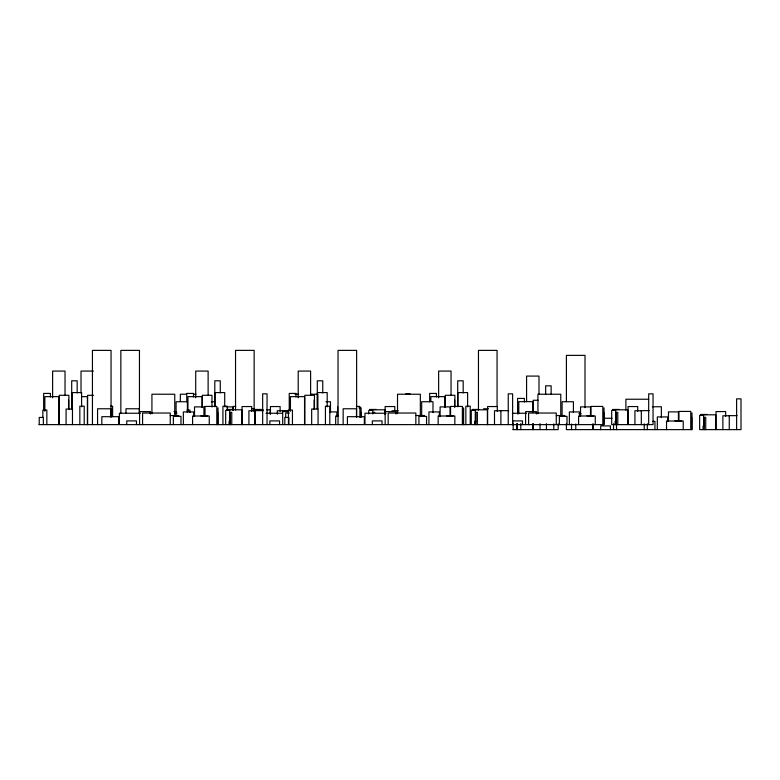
<?xml version="1.0" encoding="UTF-8"?>
<svg xmlns="http://www.w3.org/2000/svg" width="780" height="780" viewBox="0 0 780 780"><rect width="100%" height="100%" fill="white"/><g stroke="black" fill="none" stroke-linecap="round" stroke-linejoin="round"><path stroke-width="1.17" d="M93.434 371.075L81.022 371.075L81.022 392.983M405.766 393.841L410.134 393.841M186.342 394.231L180.336 394.231L180.336 401.524M193.547 394.231L195.955 394.231M295.025 394.231L298.633 394.231M310.645 394.231L317.85 394.231L317.85 408.817M93.659 395.284L87.623 395.284L87.623 424.622M81.49 396.64L87.38 396.64L87.38 424.622M648.707 399.233L625.892 399.233L625.892 410.173M538.005 400.286L533.169 400.286L533.169 412.025M211.282 401.739L214.675 401.739M325.972 401.739L330.496 401.739L330.496 412.581M110.428 406.175L112.622 406.175L112.622 416.549M235.755 406.419L233.395 406.419L233.395 410.056M356.343 406.419L359.882 406.419L359.882 417.339M652.314 406.75L661.362 406.75L661.362 417.583M226.249 406.887L232.869 406.887L232.869 410.436M358.79 407.852L361.12 407.852L361.12 417.436M251.569 408.769L253.987 408.769L253.987 411.04M483.59 408.769L488.436 408.769M226.483 409.451L233.23 409.451M254.885 409.451L261.631 409.451M369.574 409.451L376.321 409.451M472.066 409.451L478.813 409.451M612.495 409.451L619.242 409.451M227.682 409.793L241.8 409.793L241.8 424.622M256.084 409.793L263.143 409.793M266.672 409.793L270.202 409.793L270.202 414.356M370.773 409.793L384.891 409.793L384.891 414.356M473.265 409.793L487.383 409.793L487.383 424.622M613.694 409.793L627.812 409.793L627.812 424.622L611.686 424.622L611.686 410.416L615.693 410.416L615.693 424.622M186.947 410.065L189.95 410.065L189.95 412.493M254.085 410.416L258.092 410.416M263.221 410.651L254.699 410.651L254.699 424.622M283.101 410.651L289.195 410.651M500.282 410.651L508.804 410.651M640.712 410.651L649.233 410.651M283.715 410.758L277.319 410.758L277.319 414.229M392.008 410.758L398.404 410.758M173.999 411.616L176.407 411.616M288.688 411.616L282.692 411.616L282.692 424.622M385.174 411.616L395.986 411.616L395.986 413.975M329.921 411.928L336.833 411.928L336.833 416.54M373.483 412.347L374.868 412.347M174.603 413.029L177.011 413.029M289.292 413.029L285.685 413.029L285.685 417.671M140.478 413.244L119.398 413.244L119.398 424.622L364.348 424.622L364.348 416.686L347.412 416.686L347.412 424.622M150.14 413.244L152.49 413.244M266.009 413.244L282.409 413.244M386.061 413.244L364.981 413.244L364.981 424.622L470.223 424.622L470.223 406.175L465.855 406.175L465.855 424.622M512.441 413.244L526.49 413.244M578.799 413.78L581.217 413.78M700.44 414.463L707.187 414.463M701.639 414.804L715.757 414.804L715.757 429.624L699.64 429.624L699.64 415.428L703.638 415.428L703.638 426.075M170.245 415.535L178.825 415.535M415.837 415.535L424.418 415.535M556.267 415.535L564.837 415.535M728.657 415.652L737.178 415.652M200.928 415.857L207.646 415.857M446.521 415.857L453.238 415.857M586.94 415.857L593.658 415.857M338.062 416.003L335.683 416.003L335.683 424.622M603.895 418.255L612.095 418.255M674.885 420.869L681.603 420.869M475.917 421.258L474.688 421.258L474.688 424.622M616.346 421.258L615.118 421.258L615.118 424.622M652.762 421.375L654.947 421.375L654.947 429.624M39 424.622L118.755 424.622L118.755 416.686L101.829 416.686L101.829 424.622M704.291 426.26L703.063 426.26L703.063 429.624M512.957 429.624L558.168 429.624L558.168 423.862M736.622 429.624L736.622 398.853L741 398.853L741 429.624L716.001 429.624L716.001 411.567L725.663 411.567L725.663 416.383M729.261 429.624L729.261 415.769L722.875 415.769L722.875 429.624M705.725 429.624L705.725 417.358L704.35 417.358L704.291 429.624M691.987 412.854L691.987 429.624L593.356 429.624L593.356 423.94M691.694 417.3L691.694 429.624M690.749 429.624L690.749 411.421L678.941 411.421L678.941 421.132M683.212 429.624L683.212 421.005L666.539 421.005L666.539 429.624M678.425 421.346L678.425 411.889L668.48 411.889L668.48 421.346M667.7 421.551L667.7 416.93L657.316 416.93L657.316 429.624M648.677 424.622L648.677 393.841L653.055 393.841L653.055 424.622L628.056 424.622L628.056 406.555L637.708 406.555L637.708 411.372M647.312 423.735L647.312 429.624M644.212 423.832L644.212 429.624M641.316 424.622L641.316 410.758L634.93 410.758L634.93 424.622M617.779 424.622L617.779 412.347L616.405 412.347L616.346 424.622M616.541 423.832L616.541 429.624M613.548 423.715L613.548 429.624M610.418 429.624L610.418 425.909L600.707 425.909L600.707 429.624M604.042 407.852L604.042 424.622L471.266 424.622L471.266 410.416L475.264 410.416L475.264 424.622M603.749 412.298L603.749 424.622M602.803 424.622L602.803 406.419L590.996 406.419L590.996 416.13M595.267 424.622L595.267 416.003L578.594 416.003L578.594 424.622M592.722 423.959L592.722 429.624L566.407 429.624L566.407 423.54M590.48 416.344L590.48 406.887L580.534 406.887L580.534 416.344M585.01 407.716L585.01 355.378L566.407 355.378L566.407 401.632M579.755 416.54L579.755 411.928L569.371 411.928L569.371 424.622M575.786 423.959L575.786 429.624M573.417 412.581L573.417 401.739L562.107 401.739L562.107 416.188M571.535 423.969L571.535 429.624M566.992 424.622L566.992 416.374L559.367 416.374L559.367 424.622M560.761 416.11L560.761 394.231L537.937 394.231L537.937 413.683M556.267 424.622L556.267 413.029L528.596 413.029L528.596 424.622M553.8 423.862L553.8 429.624M551.129 394.329L551.129 385.817L545.668 385.817L545.668 394.329M546.439 423.628L546.439 429.624M540.043 423.628L540.043 429.624M538.99 394.339L538.99 376.087L526.578 376.087L526.578 401.642M536.416 413.975L536.416 411.616L525.603 411.616L525.603 424.622M533.169 423.764L533.169 429.624M532.925 412.601L532.925 401.651L518.807 401.651L518.807 413.81M532.925 423.55L532.925 429.624M524.355 402.022L524.355 398.424L517.608 398.424L517.608 414.024M522.473 424.622L522.473 420.898L512.762 420.898L512.762 424.622M520.816 423.56L520.816 429.624M517.296 423.637L517.296 429.624M516.808 423.56L516.808 429.624M513.182 423.637L513.182 429.624M512.626 424.622L512.626 393.841L508.248 393.841L508.248 424.622M500.887 424.622L500.887 410.758L494.5 410.758L494.5 424.622M497.289 411.372L497.289 406.555L487.627 406.555L487.627 424.622M497.065 406.36L497.065 350.376L478.462 350.376L478.462 410.017M477.36 424.622L477.36 412.347L475.976 412.347L475.917 424.622M467.62 406.819L467.62 392.584L457.88 392.584L457.88 406.819M463.613 407.852L463.613 424.622M463.32 412.298L463.32 424.622M463.183 392.974L463.183 380.806L457.714 380.806L457.714 406.37M462.374 424.622L462.374 406.419L450.567 406.419L450.567 416.13M454.886 407.014L454.886 395.284L445.224 395.284L445.224 407.014M454.847 424.622L454.847 416.003L438.165 416.003L438.165 424.622M454.603 400.091L454.603 407.101M451.045 395.421L451.045 371.075L438.633 371.075L438.633 397.849M450.05 416.344L450.05 406.887L440.105 406.887L440.105 416.344M444.98 407.589L444.98 396.64L430.862 396.64L430.862 401.505M439.325 416.54L439.325 411.928L428.941 411.928L428.941 424.622M436.41 397.02L436.41 393.422L429.663 393.422L429.663 401.817M432.988 412.581L432.988 401.739L421.678 401.739L421.678 416.188M426.572 424.622L426.572 416.374L418.938 416.374L418.938 424.622M420.342 416.11L420.342 394.231L397.517 394.231L397.517 413.683M415.837 424.622L415.837 413.029L388.177 413.029L388.177 424.622M394.797 411.372L394.797 406.555L385.135 406.555L385.174 424.622M382.044 424.622L382.044 420.898L372.333 420.898L372.333 424.622M372.781 413.975L372.781 410.416L368.774 410.416L368.774 413.975M360.828 412.298L360.828 416.773M356.635 417.319L356.635 350.376L338.032 350.376L338.032 424.622M356.479 416.695L356.479 408.769L343.161 408.769L343.161 424.622M337.623 406.887L337.623 416.344M329.794 424.622L329.794 406.175L325.426 406.175L325.426 424.622M327.2 406.819L327.2 392.584L317.45 392.584L317.45 409.198M322.754 392.974L322.754 380.806L317.294 380.806L317.294 408.798M318.065 424.622L318.065 409.032L311.668 409.032L311.668 424.622M314.457 409.363L314.457 395.284L304.795 395.284L304.795 424.622M314.174 400.091L314.174 409.441M310.615 395.421L310.615 371.075L298.204 371.075L298.204 397.849M304.551 424.622L304.551 396.64L290.443 396.64L290.443 411.245M295.981 397.02L295.981 393.422L289.234 393.422L289.234 410.221M292.442 424.622L292.442 410.065L288.434 410.065L288.434 424.622M288.922 424.622L288.922 417.436L284.807 417.436L284.807 424.622M280.108 411.372L280.108 406.555L270.445 406.555L270.445 413.78M279.552 424.622L279.552 420.898L269.841 420.898L269.841 424.622M267.043 424.622L267.043 393.841L262.665 393.841L262.665 424.622M255.304 424.622L255.304 410.758L248.918 410.758L248.918 424.622M254.144 411.235L254.144 350.376L235.541 350.376L235.541 410.017M251.696 411.372L251.696 406.555L242.044 406.555L242.044 424.622M231.767 424.622L231.767 412.347L230.393 412.347L230.393 424.622L230.334 421.258L229.096 421.258L229.096 424.622M229.681 424.622L229.681 410.416L225.673 410.416L225.673 424.622M227.311 409.636L227.311 406.175L222.934 406.175L222.934 424.622M224.708 406.819L224.708 392.584L214.968 392.584L214.968 406.819M220.272 392.974L220.272 380.806L214.802 380.806L214.802 406.37M218.02 407.852L218.02 424.622M217.737 412.298L217.737 424.622M216.791 424.622L216.791 406.419L204.984 406.419L204.984 416.13M211.965 407.014L211.965 395.284L202.312 395.284L202.312 407.014M209.255 424.622L209.255 416.003L192.582 416.003L192.582 424.622M208.124 395.421L208.124 371.075L195.712 371.075L195.712 397.849M204.467 416.344L204.467 406.887L194.522 406.887L194.522 416.344M204.038 407.852L204.038 416.237M202.069 407.589L202.069 396.64L187.951 396.64L187.951 411.245M193.742 416.54L193.742 411.928L183.358 411.928L183.358 424.622M193.489 397.02L193.489 393.422L186.751 393.422L186.751 401.817M187.405 412.581L187.405 401.739L176.095 401.739L176.095 416.188M180.98 424.622L180.98 416.374L173.355 416.374L173.355 424.622M174.749 416.11L174.749 394.231L151.924 394.231L151.924 413.683M170.245 424.622L170.255 413.029L142.584 413.029L142.584 424.622M150.394 413.975L150.394 411.616L139.591 411.616L139.591 424.622M139.454 412.454L139.454 350.376L120.851 350.376L120.851 413.663M139.298 413.302L139.298 408.769L125.98 408.769L125.98 413.302M136.461 424.622L136.461 420.898L126.74 420.898L126.74 424.622M111.053 417.319L111.053 350.376L92.44 350.376L92.44 424.622M110.896 416.695L110.896 408.769L97.568 408.769L97.568 424.622M84.211 424.622L84.211 406.175L79.833 406.175L79.833 424.622M81.608 406.819L81.608 392.584L71.867 392.584L71.867 409.198M77.171 392.974L77.171 380.806L71.702 380.806L71.702 408.798M72.472 424.622L72.472 409.032L66.085 409.032L66.085 424.622M72.053 393.422L72.053 409.022M68.874 409.363L68.874 395.284L59.212 395.284L59.212 424.622M68.591 400.091L68.591 409.441M65.032 395.421L65.032 371.075L52.621 371.075L52.621 397.849M58.968 424.622L58.968 396.64L44.85 396.64L44.85 411.245M50.398 397.02L50.398 393.422L43.651 393.422L43.651 410.221M46.849 424.622L46.849 410.065L42.851 410.065L42.851 417.339M43.339 424.622L43.339 417.436L39.224 417.436L39.224 424.622"/></g></svg>
